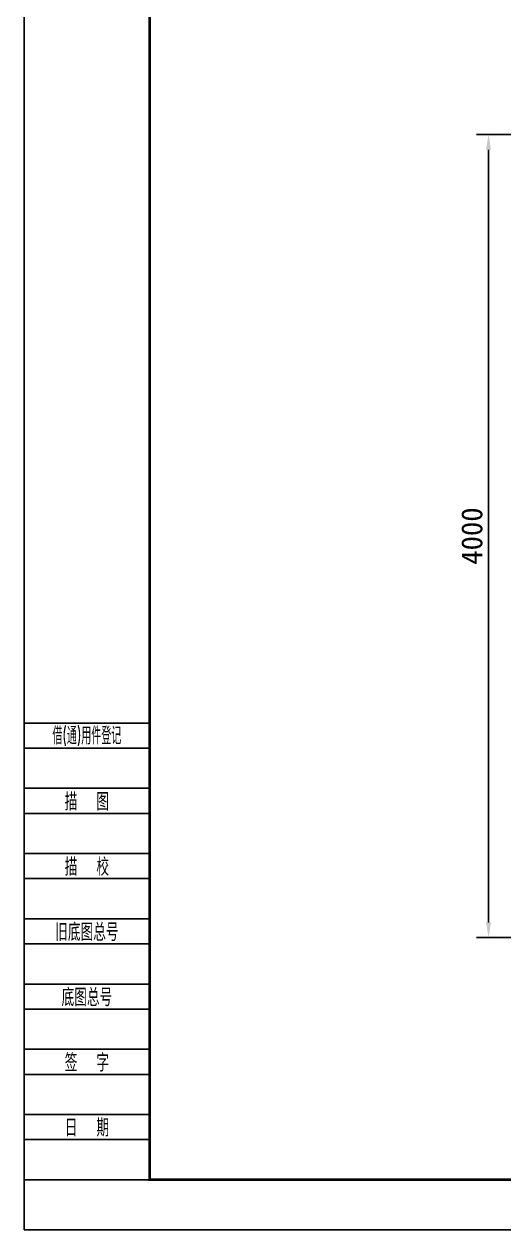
# Model space of a CAD drawing. Header units: millimetres. Extents: x 30580 to 65675, y -20119 to -7519.
# Drawn here: x 50825 to 53214, y -20119 to -14111 of the extents above; entities that cross this region are included whole.
import ezdxf
from ezdxf.enums import TextEntityAlignment as Align

# ---------------------------------------------------------------- set-up
doc = ezdxf.new("R2010")
doc.units = ezdxf.units.MM
doc.layers.get('Defpoints').update_dxf_attribs({"lineweight": 18})
for name, color, linetype in [('1', 1, 'Continuous'), ('border', 7, 'Continuous'), ('text', 7, 'Continuous')]:
    doc.layers.add(name, color=color, linetype=linetype)
doc.styles.add('YKYHZ', font='gbenor.shx', dxfattribs={"bigfont": 'gbcbig.shx'})
doc.dimstyles.new('ISO-25', dxfattribs={"dimtxt": 2.5, "dimasz": 2.5, "dimexe": 1.25, "dimexo": 0.625, "dimtad": 1, "dimtxsty": 'Standard', "dimcen": 2.5, "dimadec": 0, "dimazin": 0, "dimtfac": 1, "dimtmove": 0, "dimatfit": 3, "dimfxl": 1, "dimarcsym": 0})

# ---------------------------------------------------------------- blocks, each defined once
blk = doc.blocks.new('*D179')
at = {"color": 0, "lineweight": -2, "ltscale": 150, "transparency": 16777216}
for p, q in [((54756.8, -14661.7), (53077.7, -14661.7)), ((53137.7, -14736.7), (53137.7, -18586.8)), ((54524.7, -18661.8), (53077.7, -18661.8))]:
    blk.add_line(p, q, dxfattribs=at)
at = {"color": 0, "ltscale": 150, "transparency": 16777216}
for points in [[(53125.2, -14736.7), (53150.2, -14736.7), (53137.7, -14661.7)], [(53125.2, -18586.8), (53150.2, -18586.8), (53137.7, -18661.8)]]:
    blk.add_solid(points, dxfattribs=at)
at = {"layer": 'Defpoints', "color": 0, "ltscale": 150, "transparency": 16777216}
for p in [(54775.5, -14661.7), (53137.7, -18661.8), (54543.4, -18661.8)]:
    blk.add_point(p, dxfattribs=at)
at = {"color": 0, "ltscale": 150, "transparency": 16777216, "insert": (53055.2, -16661.8), "char_height": 105, "attachment_point": 5, "rotation": 90}
blk.add_mtext('4000', dxfattribs=at)
blk = doc.blocks.new('*U603')
at = {"layer": '1', "color": 1, "linetype": 'Continuous', "ltscale": 150}
for p, q in [((625, 2525), (0, 2525)), ((0, 2400), (625, 2400)), ((625, 2200), (0, 2200)), ((625, 2200), (0, 2200)), ((0, 2075), (625, 2075)), ((625, 1875), (0, 1875)), ((0, 1750), (625, 1750)), ((625, 1550), (0, 1550)), ((0, 1425), (625, 1425)), ((625, 1225), (0, 1225)), ((0, 1100), (625, 1100)), ((625, 900), (0, 900)), ((0, 775), (625, 775)), ((625, 575), (0, 575)), ((0, 450), (625, 450)), ((625, 250), (0, 250)), ((625, 250), (0, 250)), ((625, 250), (0, 250)), ((625, 250), (0, 250)), ((625, 250), (0, 250))]:
    blk.add_line(p, q, dxfattribs=at)
at = {"layer": 'border', "color": 1, "linetype": 'Continuous', "ltscale": 150}
blk.add_lwpolyline([(0, 0), (14850, 0), (14850, 10500), (0, 10500)], close=True, dxfattribs=at)
at = {"layer": 'border', "color": 7, "linetype": 'Continuous', "ltscale": 150, "const_width": 12.5}
blk.add_lwpolyline([(625, 250), (14600, 250), (14600, 10250), (625, 10250)], close=True, dxfattribs=at)
at = {"layer": 'text', "color": 7, "linetype": 'Continuous', "ltscale": 150, "style": 'YKYHZ', "width": 0.790251}
blk.add_text('借(通)用件登记', height=87.5, dxfattribs=at).set_placement((312.5, 2462.5), align=Align.MIDDLE)
at = {"layer": 'text', "color": 7, "linetype": 'Continuous', "ltscale": 150, "style": 'YKYHZ'}
for s, p in [('描  图', (312.5, 2137.5)), ('描  校', (312.5, 1812.5)), ('旧底图总号', (312.5, 1487.5)), ('底图总号', (312.5, 1162.5)), ('签  字', (312.5, 837.5)), ('日  期', (312.5, 512.5))]:
    blk.add_text(s, height=87.5, dxfattribs=at).set_placement(p, align=Align.MIDDLE)

msp = doc.modelspace()

# ---------------------------------------------------------------- block references
at = {"layer": 'border', "linetype": 'Continuous', "ltscale": 150}
msp.add_blockref('*U603', (50825.076, -20118.698), dxfattribs=at)

# ---------------------------------------------------------------- dimensions: what is measured, and where the dimension line sits
at = {"color": 3, "ltscale": 150}
dim = msp.add_linear_dim(base=(53137.699, -18661.806), p1=(54775.529, -14661.707), p2=(54543.427, -18661.806), angle=90, dimstyle='ISO-25', override={"dimscale": 30, "dimtxt": 3.5, "dimexe": 2, "dimgap": 1, "dimdec": 0, "dimatfit": 0}, dxfattribs=at)
dim.commit()
dim.dimension.update_dxf_attribs({"geometry": '*D179', "text_midpoint": (53137.699, -16661.757), "dimtype": 160})

doc.saveas('drawing.dxf')
